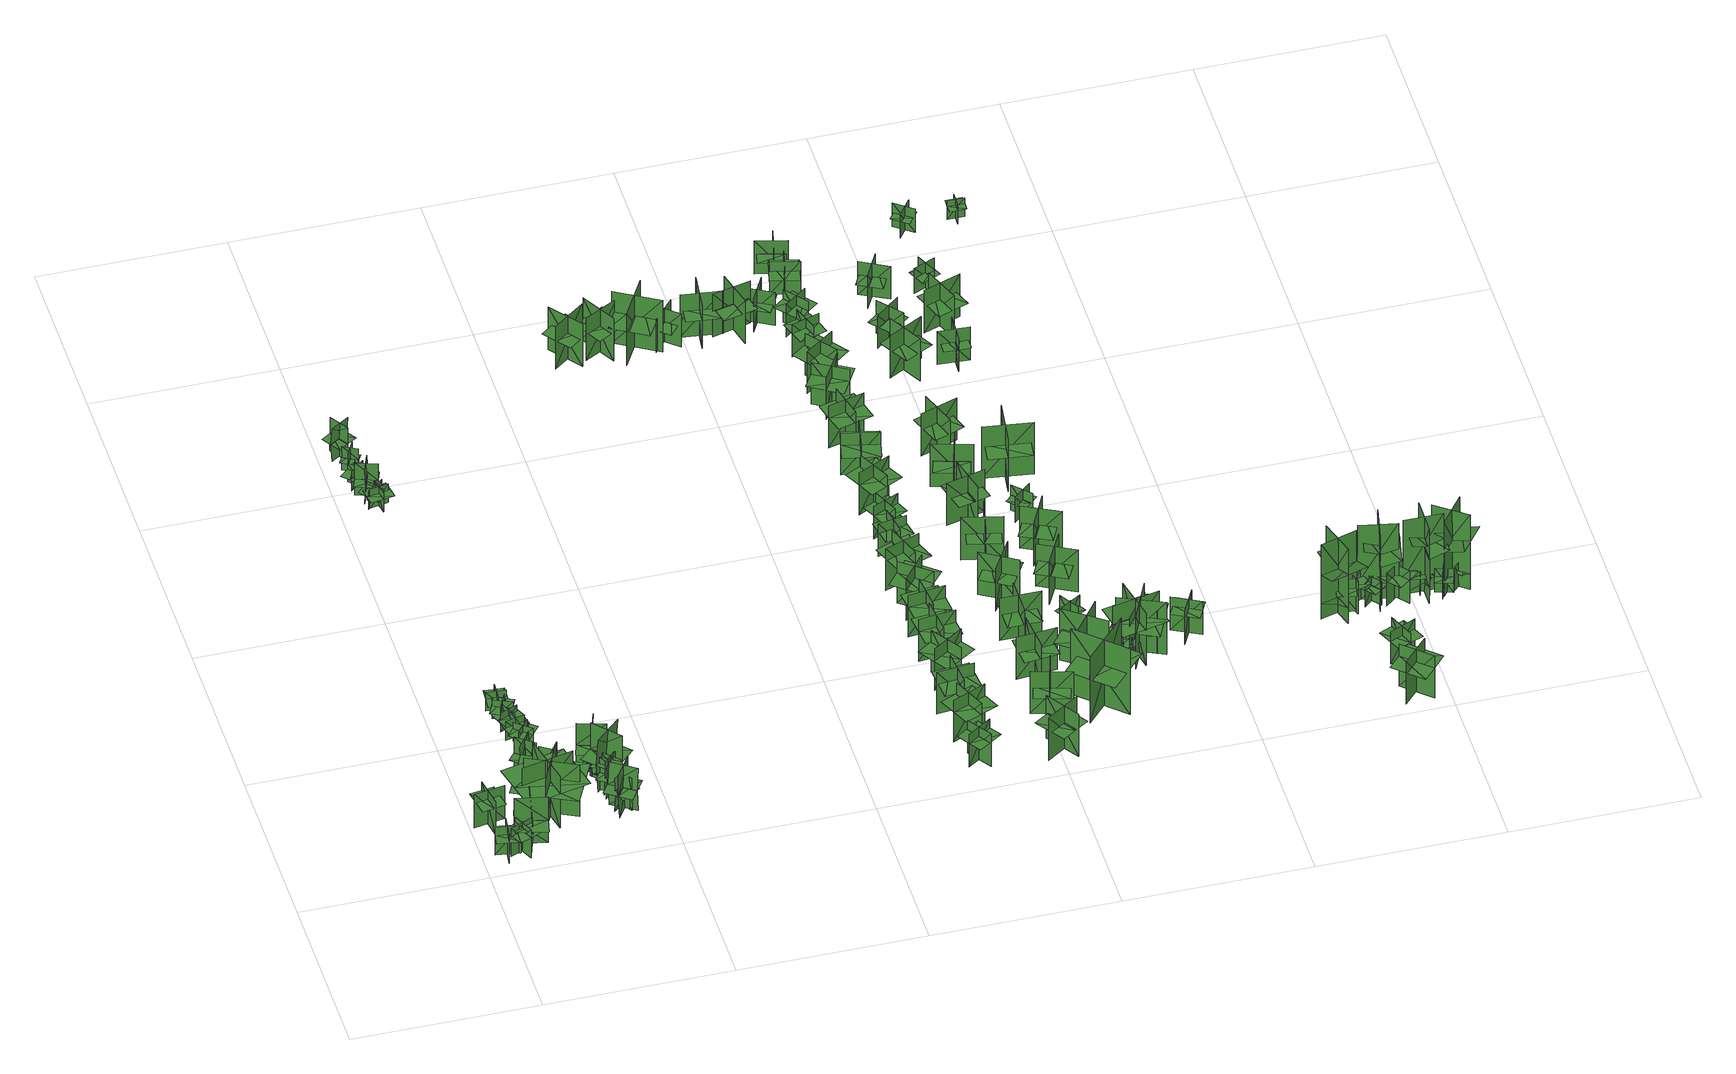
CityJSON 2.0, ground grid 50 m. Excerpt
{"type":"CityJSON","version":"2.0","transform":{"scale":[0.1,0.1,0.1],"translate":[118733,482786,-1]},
"CityObjects":{
"tree1":{"type":"SolitaryVegetationObject","geometry":[{"type":"MultiSurface","lod":"1","boundaries":[[[0,1,2]],[[0,2,3]],[[4,5,6]],[[4,6,7]],[[8,9,10]],[[8,10,11]],[[8,11,12]],[[8,12,13]]]}]},
"tree2":{"type":"SolitaryVegetationObject","geometry":[{"type":"MultiSurface","lod":"1","boundaries":[[[14,15,16]],[[14,16,17]],[[18,19,20]],[[18,20,21]],[[22,23,24]],[[22,24,25]],[[22,26,27]],[[22,27,23]]]}]},
"tree3":{"type":"SolitaryVegetationObject","geometry":[{"type":"MultiSurface","lod":"1","boundaries":[[[28,29,30]],[[28,30,31]],[[32,33,34]],[[32,34,35]],[[36,37,38]],[[36,38,39]],[[36,39,40]],[[36,40,41]]]}]},
"tree4":{"type":"SolitaryVegetationObject","geometry":[{"type":"MultiSurface","lod":"1","boundaries":[[[42,43,44]],[[42,44,45]],[[46,47,48]],[[46,48,49]],[[50,51,47]],[[50,47,46]],[[52,53,43]],[[52,43,42]],[[42,43,54]],[[42,54,55]],[[42,56,57]],[[42,57,43]]]}]},
"tree5":{"type":"SolitaryVegetationObject","geometry":[{"type":"MultiSurface","lod":"1","boundaries":[[[58,59,60]],[[58,60,61]],[[62,63,64]],[[62,64,65]],[[66,67,68]],[[66,68,69]],[[66,69,70]],[[66,70,71]]]}]},
"tree6":{"type":"SolitaryVegetationObject","geometry":[{"type":"MultiSurface","lod":"1","boundaries":[[[72,73,74]],[[72,74,75]],[[76,77,78]],[[76,78,79]],[[80,81,82]],[[80,82,83]],[[80,83,84]],[[80,84,85]]]}]},
"tree7":{"type":"SolitaryVegetationObject","geometry":[{"type":"MultiSurface","lod":"1","boundaries":[[[86,87,88]],[[86,88,89]],[[90,91,92]],[[90,92,93]],[[94,95,91]],[[94,91,90]],[[96,97,87]],[[96,87,86]],[[86,87,98]],[[86,98,99]],[[86,100,101]],[[86,101,87]]]}]},
"tree8":{"type":"SolitaryVegetationObject","geometry":[{"type":"MultiSurface","lod":"1","boundaries":[[[102,103,104]],[[102,104,105]],[[106,107,108]],[[106,108,109]],[[110,111,112]],[[110,112,113]],[[110,113,114]],[[110,114,115]]]}]},
"tree9":{"type":"SolitaryVegetationObject","geometry":[{"type":"MultiSurface","lod":"1","boundaries":[[[116,117,118]],[[116,118,119]],[[120,121,122]],[[120,122,123]],[[124,125,121]],[[124,121,120]],[[126,127,117]],[[126,117,116]],[[116,117,128]],[[116,128,129]],[[116,130,131]],[[116,131,117]]]}]},
"tree10":{"type":"SolitaryVegetationObject","geometry":[{"type":"MultiSurface","lod":"1","boundaries":[[[132,133,134]],[[132,134,135]],[[136,137,138]],[[136,138,139]],[[140,141,142]],[[140,142,143]],[[140,143,144]],[[140,144,145]]]}]},
"tree11":{"type":"SolitaryVegetationObject","geometry":[{"type":"MultiSurface","lod":"1","boundaries":[[[146,147,148]],[[146,148,149]],[[150,151,152]],[[150,152,153]],[[154,155,156]],[[154,156,157]],[[154,158,159]],[[154,159,155]]]}]},
"tree12":{"type":"SolitaryVegetationObject","geometry":[{"type":"MultiSurface","lod":"1","boundaries":[[[160,161,162]],[[160,162,163]],[[164,165,166]],[[164,166,167]],[[168,169,170]],[[168,170,171]],[[168,171,172]],[[168,172,173]]]}]},
"tree13":{"type":"SolitaryVegetationObject","geometry":[{"type":"MultiSurface","lod":"1","boundaries":[[[174,175,176]],[[174,176,177]],[[178,179,180]],[[178,180,181]],[[182,183,184]],[[182,184,185]],[[182,185,186]],[[182,186,187]]]}]},
"tree14":{"type":"SolitaryVegetationObject","geometry":[{"type":"MultiSurface","lod":"1","boundaries":[[[188,189,190]],[[188,190,191]],[[192,193,194]],[[192,194,195]],[[196,197,198]],[[196,198,199]],[[196,199,200]],[[196,200,201]]]}]},
"tree15":{"type":"SolitaryVegetationObject","geometry":[{"type":"MultiSurface","lod":"1","boundaries":[[[202,203,204]],[[202,204,205]],[[206,207,208]],[[206,208,209]],[[210,211,212]],[[210,212,213]],[[210,213,214]],[[210,214,215]]]}]},
"tree16":{"type":"SolitaryVegetationObject","geometry":[{"type":"MultiSurface","lod":"1","boundaries":[[[216,217,218]],[[216,218,219]],[[220,221,222]],[[220,222,223]],[[224,225,226]],[[224,226,227]],[[224,227,228]],[[224,228,229]]]}]},
"tree17":{"type":"SolitaryVegetationObject","geometry":[{"type":"MultiSurface","lod":"1","boundaries":[[[230,231,232]],[[230,232,233]],[[234,235,236]],[[234,236,237]],[[238,239,235]],[[238,235,234]],[[240,241,231]],[[240,231,230]],[[230,231,242]],[[230,242,243]],[[230,244,245]],[[230,245,231]]]}]},
"tree18":{"type":"SolitaryVegetationObject","geometry":[{"type":"MultiSurface","lod":"1","boundaries":[[[246,247,248]],[[246,248,249]],[[250,251,252]],[[250,252,253]],[[254,255,251]],[[254,251,250]],[[256,257,247]],[[256,247,246]],[[246,247,258]],[[246,258,259]],[[246,260,261]],[[246,261,247]]]}]},
"tree19":{"type":"SolitaryVegetationObject","geometry":[{"type":"MultiSurface","lod":"1","boundaries":[[[262,263,264]],[[262,264,265]],[[266,267,268]],[[266,268,269]],[[270,271,267]],[[270,267,266]],[[272,273,263]],[[272,263,262]],[[262,263,274]],[[262,274,275]],[[262,276,277]],[[262,277,263]]]}]},
"tree20":{"type":"SolitaryVegetationObject","geometry":[{"type":"MultiSurface","lod":"1","boundaries":[[[278,279,280]],[[278,280,281]],[[282,283,284]],[[282,284,285]],[[286,287,283]],[[286,283,282]],[[288,289,279]],[[288,279,278]],[[278,279,290]],[[278,290,291]],[[278,292,293]],[[278,293,279]]]}]},
"tree21":{"type":"SolitaryVegetationObject","geometry":[{"type":"MultiSurface","lod":"1","boundaries":[[[294,295,296]],[[294,296,297]],[[298,299,300]],[[298,300,301]],[[302,303,299]],[[302,299,298]],[[304,305,295]],[[304,295,294]],[[294,295,306]],[[294,306,307]],[[294,308,309]],[[294,309,295]]]}]},
"tree22":{"type":"SolitaryVegetationObject","geometry":[{"type":"MultiSurface","lod":"1","boundaries":[[[310,311,312]],[[310,312,313]],[[314,315,316]],[[314,316,317]],[[318,319,320]],[[318,320,321]],[[318,321,322]],[[318,322,323]]]}]},
"tree23":{"type":"SolitaryVegetationObject","geometry":[{"type":"MultiSurface","lod":"1","boundaries":[[[324,325,326]],[[324,326,327]],[[328,329,330]],[[328,330,331]],[[332,333,329]],[[332,329,328]],[[334,335,325]],[[334,325,324]],[[324,325,336]],[[324,336,337]],[[324,338,339]],[[324,339,325]]]}]},
"tree24":{"type":"SolitaryVegetationObject","geometry":[{"type":"MultiSurface","lod":"1","boundaries":[[[340,341,342]],[[340,342,343]],[[344,345,346]],[[344,346,347]],[[348,349,350]],[[348,350,351]],[[348,351,352]],[[348,352,353]]]}]},
"tree25":{"type":"SolitaryVegetationObject","geometry":[{"type":"MultiSurface","lod":"1","boundaries":[[[354,355,356]],[[354,356,357]],[[358,359,360]],[[358,360,361]],[[362,363,359]],[[362,359,358]],[[364,365,355]],[[364,355,354]],[[354,355,366]],[[354,366,367]],[[354,368,369]],[[354,369,355]]]}]},
"tree26":{"type":"SolitaryVegetationObject","geometry":[{"type":"MultiSurface","lod":"1","boundaries":[[[370,371,372]],[[370,372,373]],[[374,375,376]],[[374,376,377]],[[378,379,380]],[[378,380,381]],[[378,381,382]],[[378,382,383]]]}]},
"tree27":{"type":"SolitaryVegetationObject","geometry":[{"type":"MultiSurface","lod":"1","boundaries":[[[384,385,386]],[[384,386,387]],[[388,389,390]],[[388,390,391]],[[392,393,394]],[[392,394,395]],[[392,395,396]],[[392,396,397]]]}]},
"tree28":{"type":"SolitaryVegetationObject","geometry":[{"type":"MultiSurface","lod":"1","boundaries":[[[398,399,400]],[[398,400,401]],[[402,403,404]],[[402,404,405]],[[406,407,403]],[[406,403,402]],[[408,409,399]],[[408,399,398]],[[398,399,410]],[[398,410,411]],[[398,412,413]],[[398,413,399]]]}]},
"tree29":{"type":"SolitaryVegetationObject","geometry":[{"type":"MultiSurface","lod":"1","boundaries":[[[414,415,416]],[[414,416,417]],[[418,419,420]],[[418,420,421]],[[422,423,419]],[[422,419,418]],[[424,425,415]],[[424,415,414]],[[414,415,426]],[[414,426,427]],[[414,428,429]],[[414,429,415]]]}]},
"tree30":{"type":"SolitaryVegetationObject","geometry":[{"type":"MultiSurface","lod":"1","boundaries":[[[430,431,432]],[[430,432,433]],[[434,435,436]],[[434,436,437]],[[438,439,440]],[[438,440,441]],[[438,442,443]],[[438,443,439]]]}]},
"tree31":{"type":"SolitaryVegetationObject","geometry":[{"type":"MultiSurface","lod":"1","boundaries":[[[444,445,446]],[[444,446,447]],[[448,449,450]],[[448,450,451]],[[452,453,454]],[[452,454,455]],[[452,455,456]],[[452,456,457]]]}]},
"tree32":{"type":"SolitaryVegetationObject","geometry":[{"type":"MultiSurface","lod":"1","boundaries":[[[458,459,460]],[[458,460,461]],[[462,463,464]],[[462,464,465]],[[466,467,468]],[[466,468,469]],[[466,470,471]],[[466,471,467]]]}]},
"tree33":{"type":"SolitaryVegetationObject","geometry":[{"type":"MultiSurface","lod":"1","boundaries":[[[472,473,474]],[[472,474,475]],[[476,477,478]],[[476,478,479]],[[480,481,482]],[[480,482,483]],[[480,483,484]],[[480,484,485]]]}]},
"tree34":{"type":"SolitaryVegetationObject","geometry":[{"type":"MultiSurface","lod":"1","boundaries":[[[486,487,488]],[[486,488,489]],[[490,491,492]],[[490,492,493]],[[494,495,496]],[[494,496,497]],[[494,497,498]],[[494,498,499]]]}]},
"tree35":{"type":"SolitaryVegetationObject","geometry":[{"type":"MultiSurface","lod":"1","boundaries":[[[500,501,502]],[[500,502,503]],[[504,505,506]],[[504,506,507]],[[508,509,510]],[[508,510,511]],[[508,511,512]],[[508,512,513]]]}]},
"tree36":{"type":"SolitaryVegetationObject","geometry":[{"type":"MultiSurface","lod":"1","boundaries":[[[514,515,516]],[[514,516,517]],[[518,519,520]],[[518,520,521]],[[522,523,524]],[[522,524,525]],[[522,526,527]],[[522,527,523]]]}]},
"tree37":{"type":"SolitaryVegetationObject","geometry":[{"type":"MultiSurface","lod":"1","boundaries":[[[528,529,530]],[[528,530,531]],[[532,533,534]],[[532,534,535]],[[536,537,538]],[[536,538,539]],[[536,539,540]],[[536,540,541]]]}]},
"tree38":{"type":"SolitaryVegetationObject","geometry":[{"type":"MultiSurface","lod":"1","boundaries":[[[542,543,544]],[[542,544,545]],[[546,547,548]],[[546,548,549]],[[550,551,552]],[[550,552,553]],[[550,553,554]],[[550,554,555]]]}]},
"tree39":{"type":"SolitaryVegetationObject","geometry":[{"type":"MultiSurface","lod":"1","boundaries":[[[556,557,558]],[[556,558,559]],[[560,561,562]],[[560,562,563]],[[564,565,566]],[[564,566,567]],[[564,568,569]],[[564,569,565]]]}]},
"tree40":{"type":"SolitaryVegetationObject","geometry":[{"type":"MultiSurface","lod":"1","boundaries":[[[570,571,572]],[[570,572,573]],[[574,575,576]],[[574,576,577]],[[578,579,580]],[[578,580,581]],[[578,581,582]],[[578,582,583]]]}]},
"tree41":{"type":"SolitaryVegetationObject","geometry":[{"type":"MultiSurface","lod":"1","boundaries":[[[584,585,586]],[[584,586,587]],[[588,589,590]],[[588,590,591]],[[592,593,594]],[[592,594,595]],[[592,595,596]],[[592,596,597]]]}]},
"tree42":{"type":"SolitaryVegetationObject","geometry":[{"type":"MultiSurface","lod":"1","boundaries":[[[598,599,600]],[[598,600,601]],[[602,603,604]],[[602,604,605]],[[606,607,608]],[[606,608,609]],[[606,610,611]],[[606,611,607]]]}]},
"tree43":{"type":"SolitaryVegetationObject","geometry":[{"type":"MultiSurface","lod":"1","boundaries":[[[612,613,614]],[[612,614,615]],[[616,617,618]],[[616,618,619]],[[620,621,622]],[[620,622,623]],[[620,623,624]],[[620,624,625]]]}]},
"tree44":{"type":"SolitaryVegetationObject","geometry":[{"type":"MultiSurface","lod":"1","boundaries":[[[626,627,628]],[[626,628,629]],[[630,631,632]],[[630,632,633]],[[634,635,636]],[[634,636,637]],[[634,638,639]],[[634,639,635]]]}]},
"tree45":{"type":"SolitaryVegetationObject","geometry":[{"type":"MultiSurface","lod":"1","boundaries":[[[640,641,642]],[[640,642,643]],[[644,645,646]],[[644,646,647]],[[648,649,650]],[[648,650,651]],[[648,651,652]],[[648,652,653]]]}]},
"tree46":{"type":"SolitaryVegetationObject","geometry":[{"type":"MultiSurface","lod":"1","boundaries":[[[654,655,656]],[[654,656,657]],[[658,659,660]],[[658,660,661]],[[662,663,664]],[[662,664,665]],[[662,666,667]],[[662,667,663]]]}]},
"tree47":{"type":"SolitaryVegetationObject","geometry":[{"type":"MultiSurface","lod":"1","boundaries":[[[668,669,670]],[[668,670,671]],[[672,673,674]],[[672,674,675]],[[676,677,678]],[[676,678,679]],[[676,679,680]],[[676,680,681]]]}]},
"tree48":{"type":"SolitaryVegetationObject","geometry":[{"type":"MultiSurface","lod":"1","boundaries":[[[682,683,684]],[[682,684,685]],[[686,687,688]],[[686,688,689]],[[690,691,692]],[[690,692,693]],[[690,694,695]],[[690,695,691]]]}]},
"tree49":{"type":"SolitaryVegetationObject","geometry":[{"type":"MultiSurface","lod":"1","boundaries":[[[696,697,698]],[[696,698,699]],[[700,701,702]],[[700,702,703]],[[704,705,706]],[[704,706,707]],[[704,707,708]],[[704,708,709]]]}]},
"tree50":{"type":"SolitaryVegetationObject","geometry":[{"type":"MultiSurface","lod":"1","boundaries":[[[710,711,712]],[[710,712,713]],[[714,715,716]],[[714,716,717]],[[718,719,720]],[[718,720,721]],[[718,722,723]],[[718,723,719]]]}]},
"tree51":{"type":"SolitaryVegetationObject","geometry":[{"type":"MultiSurface","lod":"1","boundaries":[[[724,725,726]],[[724,726,727]],[[728,729,730]],[[728,730,731]],[[732,733,734]],[[732,734,735]],[[732,736,737]],[[732,737,733]]]}]},
"tree52":{"type":"SolitaryVegetationObject","geometry":[{"type":"MultiSurface","lod":"1","boundaries":[[[738,739,740]],[[738,740,741]],[[742,743,744]],[[742,744,745]],[[746,747,748]],[[746,748,749]],[[746,749,750]],[[746,750,751]]]}]},
"tree53":{"type":"SolitaryVegetationObject","geometry":[{"type":"MultiSurface","lod":"1","boundaries":[[[752,753,754]],[[752,754,755]],[[756,757,758]],[[756,758,759]],[[760,761,762]],[[760,762,763]],[[760,764,765]],[[760,765,761]]]}]},
"tree54":{"type":"SolitaryVegetationObject","geometry":[{"type":"MultiSurface","lod":"1","boundaries":[[[766,767,768]],[[766,768,769]],[[770,771,772]],[[770,772,773]],[[774,775,776]],[[774,776,777]],[[774,778,779]],[[774,779,775]]]}]},
"tree55":{"type":"SolitaryVegetationObject","geometry":[{"type":"MultiSurface","lod":"1","boundaries":[[[780,781,782]],[[780,782,783]],[[784,785,786]],[[784,786,787]],[[788,789,790]],[[788,790,791]],[[788,791,792]],[[788,792,793]]]}]},
"tree56":{"type":"SolitaryVegetationObject","geometry":[{"type":"MultiSurface","lod":"1","boundaries":[[[794,795,796]],[[794,796,797]],[[798,799,800]],[[798,800,801]],[[802,803,804]],[[802,804,805]],[[802,806,807]],[[802,807,803]]]}]},
"tree57":{"type":"SolitaryVegetationObject","geometry":[{"type":"MultiSurface","lod":"1","boundaries":[[[808,809,810]],[[808,810,811]],[[812,813,814]],[[812,814,815]],[[816,817,818]],[[816,818,819]],[[816,820,821]],[[816,821,817]]]}]},
"tree58":{"type":"SolitaryVegetationObject","geometry":[{"type":"MultiSurface","lod":"1","boundaries":[[[822,823,824]],[[822,824,825]],[[826,827,828]],[[826,828,829]],[[830,831,832]],[[830,832,833]],[[830,834,835]],[[830,835,831]]]}]},
"tree59":{"type":"SolitaryVegetationObject","geometry":[{"type":"MultiSurface","lod":"1","boundaries":[[[836,837,838]],[[836,838,839]],[[840,841,842]],[[840,842,843]],[[844,845,846]],[[844,846,847]],[[844,847,848]],[[844,848,849]]]}]},
"tree60":{"type":"SolitaryVegetationObject","geometry":[{"type":"MultiSurface","lod":"1","boundaries":[[[850,851,852]],[[850,852,853]],[[854,855,856]],[[854,856,857]],[[858,859,860]],[[858,860,861]],[[858,861,862]],[[858,862,863]]]}]},
"tree61":{"type":"SolitaryVegetationObject","geometry":[{"type":"MultiSurface","lod":"1","boundaries":[[[864,865,866]],[[864,866,867]],[[868,869,870]],[[868,870,871]],[[872,873,874]],[[872,874,875]],[[872,876,877]],[[872,877,873]]]}]},
"tree62":{"type":"SolitaryVegetationObject","geometry":[{"type":"MultiSurface","lod":"1","boundaries":[[[878,879,880]],[[878,880,881]],[[882,883,884]],[[882,884,885]],[[886,887,888]],[[886,888,889]],[[886,890,891]],[[886,891,887]]]}]},
"tree63":{"type":"SolitaryVegetationObject","geometry":[{"type":"MultiSurface","lod":"1","boundaries":[[[892,893,894]],[[892,894,895]],[[896,897,898]],[[896,898,899]],[[900,901,902]],[[900,902,903]],[[900,903,904]],[[900,904,905]]]}]},
"tree64":{"type":"SolitaryVegetationObject","geometry":[{"type":"MultiSurface","lod":"1","boundaries":[[[906,907,908]],[[906,908,909]],[[910,911,912]],[[910,912,913]],[[914,915,916]],[[914,916,917]],[[914,918,919]],[[914,919,915]]]}]},
"tree65":{"type":"SolitaryVegetationObject","geometry":[{"type":"MultiSurface","lod":"1","boundaries":[[[920,921,922]],[[920,922,923]],[[924,925,926]],[[924,926,927]],[[928,929,930]],[[928,930,931]],[[928,932,933]],[[928,933,929]]]}]},
"tree66":{"type":"SolitaryVegetationObject","geometry":[{"type":"MultiSurface","lod":"1","boundaries":[[[934,935,936]],[[934,936,937]],[[938,939,940]],[[938,940,941]],[[942,943,944]],[[942,944,945]],[[942,945,946]],[[942,946,947]]]}]},
"tree67":{"type":"SolitaryVegetationObject","geometry":[{"type":"MultiSurface","lod":"1","boundaries":[[[948,949,950]],[[948,950,951]],[[952,953,954]],[[952,954,955]],[[956,957,958]],[[956,958,959]],[[956,959,960]],[[956,960,961]]]}]},
"tree68":{"type":"SolitaryVegetationObject","geometry":[{"type":"MultiSurface","lod":"1","boundaries":[[[962,963,964]],[[962,964,965]],[[966,967,968]],[[966,968,969]],[[970,971,972]],[[970,972,973]],[[970,974,975]],[[970,975,971]]]}]},
"tree69":{"type":"SolitaryVegetationObject","geometry":[{"type":"MultiSurface","lod":"1","boundaries":[[[976,977,978]],[[976,978,979]],[[980,981,982]],[[980,982,983]],[[984,985,986]],[[984,986,987]],[[984,987,988]],[[984,988,989]]]}]},
"tree70":{"type":"SolitaryVegetationObject","geometry":[{"type":"MultiSurface","lod":"1","boundaries":[[[990,991,992]],[[990,992,993]],[[994,995,996]],[[994,996,997]],[[998,999,1000]],[[998,1000,1001]],[[998,1002,1003]],[[998,1003,999]]]}]},
"tree71":{"type":"SolitaryVegetationObject","geometry":[{"type":"MultiSurface","lod":"1","boundaries":[[[1004,1005,1006]],[[1004,1006,1007]],[[1008,1009,1010]],[[1008,1010,1011]],[[1012,1013,1014]],[[1012,1014,1015]],[[1012,1016,1017]],[[1012,1017,1013]]]}]},
"tree72":{"type":"SolitaryVegetationObject","geometry":[{"type":"MultiSurface","lod":"1","boundaries":[[[1018,1019,1020]],[[1018,1020,1021]],[[1022,1023,1024]],[[1022,1024,1025]],[[1026,1027,1028]],[[1026,1028,1029]],[[1026,1027,1030]],[[1026,1030,1031]]]}]},
"tree73":{"type":"SolitaryVegetationObject","geometry":[{"type":"MultiSurface","lod":"1","boundaries":[[[1032,1033,1034]],[[1032,1034,1035]],[[1036,1037,1038]],[[1036,1038,1039]],[[1040,1041,1042]],[[1040,1042,1043]],[[1040,1041,1044]],[[1040,1044,1045]]]}]},
"tree74":{"type":"SolitaryVegetationObject","geometry":[{"type":"MultiSurface","lod":"1","boundaries":[[[1046,1047,1048]],[[1046,1048,1049]],[[1050,1051,1052]],[[1050,1052,1053]],[[1054,1055,1056]],[[1054,1056,1057]],[[1054,1055,1058]],[[1054,1058,1059]]]}]},
"tree75":{"type":"SolitaryVegetationObject","geometry":[{"type":"MultiSurface","lod":"1","boundaries":[[[1060,1061,1062]],[[1060,1062,1063]],[[1064,1065,1066]],[[1064,1066,1067]],[[1068,1069,1070]],[[1068,1070,1071]],[[1068,1072,1073]],[[1068,1073,1069]]]}]},
"tree76":{"type":"SolitaryVegetationObject","geometry":[{"type":"MultiSurface","lod":"1","boundaries":[[[1074,1075,1076]],[[1074,1076,1077]],[[1078,1079,1080]],[[1078,1080,1081]],[[1082,1083,1084]],[[1082,1084,1085]],[[1082,1086,1087]],[[1082,1087,1083]]]}]},
"tree77":{"type":"SolitaryVegetationObject","geometry":[{"type":"MultiSurface","lod":"1","boundaries":[[[1088,1089,1090]],[[1088,1090,1091]],[[1092,1093,1094]],[[1092,1094,1095]],[[1096,1097,1098]],[[1096,1098,1099]],[[1096,1100,1101]],[[1096,1101,1097]]]}]},
"tree78":{"type":"SolitaryVegetationObject","geometry":[{"type":"MultiSurface","lod":"1","boundaries":[[[1102,1103,1104]],[[1102,1104,1105]],[[1106,1107,1108]],[[1106,1108,1109]],[[1110,1111,1112]],[[1110,1112,1113]],[[1110,1114,1115]],[[1110,1115,1111]]]}]},
"tree79":{"type":"SolitaryVegetationObject","geometry":[{"type":"MultiSurface","lod":"1","boundaries":[[[1116,1117,1118]],[[1116,1118,1119]],[[1120,1121,1122]],[[1120,1122,1123]],[[1124,1125,1126]],[[1124,1126,1127]],[[1124,1128,1129]],[[1124,1129,1125]]]}]},
"tree80":{"type":"SolitaryVegetationObject","geometry":[{"type":"MultiSurface","lod":"1","boundaries":[[[1130,1131,1132]],[[1130,1132,1133]],[[1134,1135,1136]],[[1134,1136,1137]],[[1138,1139,1140]],[[1138,1140,1141]],[[1138,1142,1143]],[[1138,1143,1139]]]}]},
"tree81":{"type":"SolitaryVegetationObject","geometry":[{"type":"MultiSurface","lod":"1","boundaries":[[[1144,1145,1146]],[[1144,1146,1147]],[[1148,1149,1150]],[[1148,1150,1151]],[[1152,1153,1154]],[[1152,1154,1155]],[[1152,1156,1157]],[[1152,1157,1153]]]}]},
"tree82":{"type":"SolitaryVegetationObject","geometry":[{"type":"MultiSurface","lod":"1","boundaries":[[[1158,1159,1160]],[[1158,1160,1161]],[[1162,1163,1164]],[[1162,1164,1165]],[[1166,1167,1168]],[[1166,1168,1169]],[[1166,1170,1171]],[[1166,1171,1167]]]}]},
"tree83":{"type":"SolitaryVegetationObject","geometry":[{"type":"MultiSurface","lod":"1","boundaries":[[[1172,1173,1174]],[[1172,1174,1175]],[[1176,1177,1178]],[[1176,1178,1179]],[[1180,1181,1182]],[[1180,1182,1183]],[[1180,1184,1185]],[[1180,1185,1181]]]}]},
"tree84":{"type":"SolitaryVegetationObject","geometry":[{"type":"MultiSurface","lod":"1","boundaries":[[[1186,1187,1188]],[[1186,1188,1189]],[[1190,1191,1192]],[[1190,1192,1193]],[[1194,1195,1196]],[[1194,1196,1197]],[[1194,1198,1199]],[[1194,1199,1195]]]}]},
"tree85":{"type":"SolitaryVegetationObject","geometry":[{"type":"MultiSurface","lod":"1","boundaries":[[[1200,1201,1202]],[[1200,1202,1203]],[[1204,1205,1206]],[[1204,1206,1207]],[[1208,1209,1210]],[[1208,1210,1211]],[[1208,1211,1212]],[[1208,1212,1213]]]}]},
"tree86":{"type":"SolitaryVegetationObject","geometry":[{"type":"MultiSurface","lod":"1","boundaries":[[[1214,1215,1216]],[[1214,1216,1217]],[[1218,1219,1220]],[[1218,1220,1221]],[[1222,1223,1219]],[[1222,1219,1218]],[[1224,1225,1215]],[[1224,1215,1214]],[[1226,1227,1228]],[[1226,1228,1229]],[[1230,1231,1232]],[[1230,1232,1233]]]}]},
"tree87":{"type":"SolitaryVegetationObject","geometry":[{"type":"MultiSurface","lod":"1","boundaries":[[[1234,1235,1236]],[[1234,1236,1237]],[[1238,1239,1240]],[[1238,1240,1241]],[[1242,1243,1244]],[[1242,1244,1245]],[[1242,1245,1246]],[[1242,1246,1247]]]}]},
"tree88":{"type":"SolitaryVegetationObject","geometry":[{"type":"MultiSurface","lod":"1","boundaries":[[[1248,1249,1250]],[[1248,1250,1251]],[[1252,1253,1254]],[[1252,1254,1255]],[[1256,1257,1258]],[[1256,1258,1259]],[[1256,1259,1260]],[[1256,1260,1261]]]}]},
"tree89":{"type":"SolitaryVegetationObject","geometry":[{"type":"MultiSurface","lod":"1","boundaries":[[[1262,1263,1264]],[[1262,1264,1265]],[[1266,1267,1268]],[[1266,1268,1269]],[[1270,1271,1272]],[[1270,1272,1273]],[[1270,1273,1274]],[[1270,1274,1275]]]}]},
"tree90":{"type":"SolitaryVegetationObject","geometry":[{"type":"MultiSurface","lod":"1","boundaries":[[[1276,1277,1278]],[[1276,1278,1279]],[[1280,1281,1282]],[[1280,1282,1283]],[[1284,1285,1286]],[[1284,1286,1287]],[[1284,1287,1288]],[[1284,1288,1289]]]}]},
"tree91":{"type":"SolitaryVegetationObject","geometry":[{"type":"MultiSurface","lod":"1","boundaries":[[[1290,1291,1292]],[[1290,1292,1293]],[[1294,1295,1296]],[[1294,1296,1297]],[[1298,1299,1300]],[[1298,1300,1301]],[[1298,1299,1302]],[[1298,1302,1303]]]}]},
"tree92":{"type":"SolitaryVegetationObject","geometry":[{"type":"MultiSurface","lod":"1","boundaries":[[[1304,1305,1306]],[[1304,1306,1307]],[[1308,1309,1310]],[[1308,1310,1311]],[[1312,1313,1309]],[[1312,1309,1308]],[[1314,1315,1305]],[[1314,1305,1304]],[[1316,1317,1318]],[[1316,1318,1319]],[[1320,1321,1322]],[[1320,1322,1323]]]}]},
"tree93":{"type":"SolitaryVegetationObject","geometry":[{"type":"MultiSurface","lod":"1","boundaries":[[[1324,1325,1326]],[[1324,1326,1327]],[[1328,1329,1330]],[[1328,1330,1331]],[[1332,1333,1334]],[[1332,1334,1335]],[[1332,1335,1336]],[[1332,1336,1337]]]}]},
"tree94":{"type":"SolitaryVegetationObject","geometry":[{"type":"MultiSurface","lod":"1","boundaries":[[[1338,1339,1340]],[[1338,1340,1341]],[[1342,1343,1344]],[[1342,1344,1345]],[[1346,1347,1348]],[[1346,1348,1349]],[[1346,1349,1350]],[[1346,1350,1351]]]}]},
"tree95":{"type":"SolitaryVegetationObject","geometry":[{"type":"MultiSurface","lod":"1","boundaries":[[[1352,1353,1354]],[[1352,1354,1355]],[[1356,1357,1358]],[[1356,1358,1359]],[[1360,1361,1357]],[[1360,1357,1356]],[[1362,1363,1353]],[[1362,1353,1352]],[[1364,1365,1366]],[[1364,1366,1367]],[[1368,1369,1370]],[[1368,1370,1371]]]}]},
"tree96":{"type":"SolitaryVegetationObject","geometry":[{"type":"MultiSurface","lod":"1","boundaries":[[[1372,1373,1374]],[[1372,1374,1375]],[[1376,1377,1378]],[[1376,1378,1379]],[[1380,1381,1382]],[[1380,1382,1383]],[[1380,1383,1384]],[[1380,1384,1385]]]}]},
"tree97":{"type":"SolitaryVegetationObject","geometry":[{"type":"MultiSurface","lod":"1","boundaries":[[[1386,1387,1388]],[[1386,1388,1389]],[[1390,1391,1392]],[[1390,1392,1393]],[[1394,1395,1396]],[[1394,1396,1397]],[[1394,1398,1399]],[[1394,1399,1395]]]}]},
"tree98":{"type":"SolitaryVegetationObject","geometry":[{"type":"MultiSurface","lod":"1","boundaries":[[[1400,1401,1402]],[[1400,1402,1403]],[[1404,1405,1406]],[[1404,1406,1407]],[[1408,1409,1405]],[[1408,1405,1404]],[[1410,1411,1401]],[[1410,1401,1400]],[[1412,1413,1414]],[[1412,1414,1415]],[[1416,1417,1418]],[[1416,1418,1419]]]}]},
"tree99":{"type":"SolitaryVegetationObject","geometry":[{"type":"MultiSurface","lod":"1","boundaries":[[[1420,1421,1422]],[[1420,1422,1423]],[[1424,1425,1426]],[[1424,1426,1427]],[[1428,1429,1430]],[[1428,1430,1431]],[[1428,1431,1432]],[[1428,1432,1433]]]}]}
},
"vertices":[
[68,102,7],[59,37,7],[59,37,99],[68,102,99],[33,76,7],[98,67,7],[98,67,99],[33,76,99],[33,76,73],[28,43,73],[94,34,73],[98,67,73],[103,100,73],[37,109,73],
[54,149,8],[40,231,8],[40,231,118],[54,149,118],[92,203,8],[10,189,8],[10,189,118],[92,203,118],[53,156,90],[40,231,90],[8,225,90],[21,151,90],[85,162,90],[73,236,90],
[131,85,9],[70,58,9],[70,58,102],[131,85,102],[89,101,9],[117,40,9],[117,40,102],[89,101,102],[89,101,76],[59,87,76],[86,27,76],[117,40,76],[147,54,76],[120,115,76],
[172,81,87],[89,98,87],[80,55,87],[163,38,87],[124,48,87],[141,131,87],[136,132,164],[119,49,164],[119,49,9],[136,132,9],[173,85,9],[90,102,9],[89,98,164],[172,81,164],[181,123,87],[98,140,87],
[215,127,12],[215,127,183],[183,270,183],[183,270,12],[132,182,12],[132,182,183],[271,212,183],[271,212,12],[111,177,127],[127,106,127],[299,143,127],[283,215,127],[267,287,127],[95,249,127],
[177,124,12],[177,124,183],[241,256,183],[241,256,12],[146,219,12],[146,219,183],[274,156,183],[274,156,12],[127,228,127],[94,162,127],[253,85,127],[285,151,127],[317,217,127],[159,294,127],
[163,285,64],[223,287,64],[221,318,64],[162,315,64],[191,315,64],[193,256,64],[196,256,118],[194,315,118],[194,315,9],[196,256,9],[163,282,9],[223,284,9],[223,287,118],[163,285,118],[164,254,64],[224,257,64],
[228,215,13],[197,254,13],[197,254,79],[228,215,79],[232,250,13],[193,219,13],[193,219,79],[232,250,79],[227,246,54],[215,262,54],[188,241,54],[200,225,54],[213,209,54],[240,230,54],
[210,337,65],[163,373,65],[144,349,65],[191,313,65],[169,331,65],[205,378,65],[202,380,119],[166,333,119],[166,333,10],[202,380,10],[211,339,10],[164,375,10],[163,373,119],[210,337,119],[228,361,65],[181,397,65],
[221,360,13],[221,360,75],[231,308,75],[231,308,13],[250,339,13],[250,339,75],[200,330,75],[200,330,13],[258,341,55],[253,367,55],[190,355,55],[195,329,55],[200,303,55],[263,314,55],
[212,317,13],[267,279,13],[267,279,124],[212,317,124],[221,267,13],[259,321,13],[259,321,124],[221,267,124],[221,267,88],[259,321,88],[230,342,88],[191,288,88],[251,246,88],[289,301,88],
[192,516,12],[192,516,74],[204,464,74],[204,464,12],[222,496,12],[222,496,74],[172,484,74],[172,484,12],[230,498,54],[224,524,54],[161,509,54],[167,483,54],[173,457,54],[236,472,54],
[200,503,13],[200,503,75],[178,551,75],[178,551,13],[167,516,13],[167,516,75],[214,537,75],[214,537,13],[160,513,55],[171,488,55],[229,515,55],[218,539,55],[207,563,55],[149,537,55],
[189,475,13],[189,475,75],[230,440,75],[230,440,13],[225,477,13],[225,477,75],[192,438,75],[192,438,13],[230,483,55],[210,500,55],[169,451,55],[189,434,55],[210,417,55],[251,466,55],
[160,571,14],[160,571,76],[208,549,76],[208,549,14],[194,583,14],[194,583,76],[172,536,76],[172,536,14],[197,590,56],[173,602,56],[146,543,56],[170,532,56],[194,521,56],[221,579,56],
[204,597,15],[204,597,77],[151,601,77],[151,601,15],[177,574,15],[177,574,77],[180,625,77],[180,625,15],[176,566,56],[203,564,56],[207,628,56],[180,630,56],[154,632,56],[149,568,56],
[365,124,85],[407,187,85],[374,209,85],[332,146,85],[353,175,85],[417,133,85],[420,137,155],[356,179,155],[356,179,15],[420,137,15],[368,122,15],[410,186,15],[407,187,155],[365,124,155],[397,102,85],[439,166,85],
[404,139,70],[371,189,70],[345,171,70],[379,122,70],[364,146,70],[413,180,70],[411,183,124],[362,149,124],[362,149,15],[411,183,15],[406,141,15],[373,190,15],[371,189,124],[404,139,124],[429,156,70],[396,206,70],
[390,244,73],[356,196,73],[381,178,73],[415,227,73],[398,204,73],[349,238,73],[347,235,127],[396,201,127],[396,201,18],[347,235,18],[388,246,18],[354,197,18],[356,196,127],[390,244,127],[365,262,73],[331,213,73],
[396,254,72],[355,212,72],[377,190,73],[418,233,73],[398,213,72],[355,255,72],[353,252,127],[395,211,127],[395,211,18],[353,252,18],[395,256,18],[353,213,18],[355,212,127],[396,254,127],[375,275,73],[333,233,73],
[314,338,87],[387,317,87],[399,355,88],[325,376,88],[360,364,87],[338,291,87],[343,290,158],[365,363,158],[365,363,17],[343,290,17],[313,335,17],[387,314,17],[387,317,158],[314,338,158],[303,301,88],[376,279,88],
[338,307,20],[338,307,82],[386,285,82],[386,285,20],[372,319,20],[372,319,82],[351,272,82],[351,272,20],[375,327,62],[350,338,62],[324,279,62],[349,268,62],[373,257,62],[399,316,62],
[340,296,103],[404,228,103],[440,262,104],[376,330,104],[405,296,103],[337,232,103],[341,228,189],[409,292,189],[409,292,17],[341,228,17],[338,294,17],[402,226,17],[404,228,189],[340,296,189],[306,264,104],[370,196,104],
[80,1480,27],[80,1480,89],[44,1519,89],[44,1519,27],[44,1482,27],[44,1482,89],[82,1517,89],[82,1517,27],[38,1476,69],[56,1457,69],[104,1500,69],[85,1520,69],[67,1539,69],[20,1496,69],
[103,1445,80],[47,1465,80],[37,1436,80],[93,1416,80],[66,1427,80],[86,1483,80],[83,1484,134],[63,1428,134],[63,1428,25],[83,1484,25],[104,1448,25],[48,1467,25],[47,1465,134],[103,1445,134],[113,1474,80],[57,1493,80],
[67,1403,26],[67,1403,88],[109,1436,88],[109,1436,26],[72,1439,26],[72,1439,88],[104,1398,88],[104,1398,26],[67,1445,67],[46,1428,67],[86,1378,67],[107,1395,67],[128,1412,67],[88,1461,67],
[99,1381,30],[99,1381,92],[89,1434,92],[89,1434,30],[69,1403,30],[69,1403,92],[120,1412,92],[120,1412,30],[61,1401,72],[66,1375,72],[129,1386,72],[125,1413,72],[120,1439,72],[57,1427,72],
[71,1576,65],[50,1539,65],[69,1529,65],[90,1566,65],[80,1548,65],[43,1569,65],[41,1567,104],[78,1546,104],[78,1546,26],[41,1567,26],[69,1577,26],[49,1540,26],[50,1539,104],[71,1576,104],[52,1587,65],[31,1550,65],
[33,1646,81],[65,1596,81],[91,1613,81],[59,1663,81],[73,1638,81],[24,1606,81],[26,1603,135],[75,1635,135],[75,1635,26],[26,1603,26],[31,1645,26],[63,1595,26],[65,1596,135],[33,1646,135],[8,1630,81],[40,1580,81],
[662,1811,12],[748,1877,12],[748,1877,153],[662,1811,153],[729,1802,12],[729,1802,153],[664,1888,153],[664,1888,12],[665,1818,99],[740,1876,99],[714,1911,99],[638,1853,99],[693,1782,99],[768,1840,99],
[1273,133,13],[1315,68,13],[1315,68,121],[1273,133,121],[1262,82,13],[1327,125,13],[1327,125,121],[1262,82,121],[1262,82,91],[1284,50,91],[1348,93,91],[1327,125,91],[1305,158,91],[1241,115,91],
[744,1823,11],[839,1875,11],[839,1875,151],[744,1823,151],[810,1804,11],[810,1804,151],[757,1899,151],[757,1899,11],[748,1830,97],[831,1876,97],[810,1914,97],[727,1868,97],[770,1790,97],[853,1836,97],
[1274,243,15],[1314,152,15],[1314,152,153],[1274,243,153],[1249,181,15],[1341,221,15],[1341,221,153],[1249,181,153],[1249,181,114],[1269,136,114],[1361,175,114],[1341,221,114],[1321,267,114],[1230,227,114],
[1336,305,14],[1237,296,14],[1237,296,152],[1336,305,152],[1286,348,14],[1295,249,14],[1295,249,152],[1286,348,152],[1286,348,113],[1236,343,113],[1245,244,113],[1295,249,113],[1344,253,113],[1335,353,113],
[1255,383,14],[1338,438,14],[1338,438,152],[1255,383,152],[1320,370,14],[1265,453,14],[1265,453,152],[1320,370,152],[1320,370,113],[1362,397,113],[1307,480,113],[1265,453,113],[1224,425,113],[1278,342,113],
[904,1894,9],[837,1780,9],[837,1780,180],[904,1894,180],[824,1873,9],[824,1873,180],[938,1806,180],[938,1806,9],[904,1885,114],[846,1785,114],[892,1758,114],[951,1857,114],[856,1913,114],[798,1813,114],
[1287,551,14],[1297,452,14],[1297,452,153],[1287,551,153],[1245,500,14],[1344,510,14],[1344,510,153],[1245,500,153],[1245,500,114],[1250,451,114],[1349,461,114],[1344,510,114],[1339,560,114],[1240,550,114],
[1287,650,11],[1297,551,11],[1297,551,150],[1287,650,150],[1245,599,11],[1344,610,11],[1344,610,150],[1245,599,150],[1245,599,111],[1250,549,111],[1349,560,111],[1344,610,111],[1338,659,111],[1239,648,111],
[976,1872,9],[922,1808,9],[922,1808,118],[976,1872,118],[924,1867,9],[924,1867,118],[988,1813,118],[988,1813,9],[975,1866,76],[928,1810,76],[954,1787,76],[1001,1844,76],[948,1889,76],[901,1832,76],
[1319,740,10],[1257,662,10],[1257,662,148],[1319,740,148],[1253,733,10],[1331,671,10],[1331,671,148],[1253,733,148],[1253,733,110],[1222,694,110],[1300,632,110],[1331,671,110],[1362,709,110],[1285,772,110],
[1332,820,11],[1238,785,11],[1238,785,149],[1332,820,149],[1272,848,11],[1306,754,11],[1306,754,149],[1272,848,149],[1272,848,110],[1225,830,110],[1260,737,110],[1306,754,110],[1353,772,110],[1318,865,110],
[1538,51,10],[1478,141,10],[1478,141,150],[1538,51,150],[1551,117,10],[1551,117,150],[1461,57,150],[1461,57,10],[1530,54,96],[1478,133,96],[1441,108,96],[1494,30,96],[1568,79,96],[1516,158,96],
[1329,926,13],[1253,912,13],[1253,912,120],[1329,926,120],[1287,956,13],[1301,879,13],[1301,879,120],[1287,956,120],[1287,956,90],[1249,949,90],[1263,873,90],[1301,879,90],[1339,886,90],[1325,963,90],
[1464,240,10],[1568,210,10],[1568,210,150],[1464,240,150],[1498,181,10],[1498,181,150],[1528,285,150],[1528,285,10],[1472,243,96],[1563,216,96],[1575,259,96],[1485,285,96],[1460,199,96],[1550,173,96],
[1277,1025,15],[1308,954,15],[1308,954,123],[1277,1025,123],[1258,977,15],[1329,1008,15],[1329,1008,123],[1258,977,123],[1258,977,92],[1274,941,92],[1344,973,92],[1329,1008,92],[1313,1044,92],[1242,1012,92],
[995,1849,8],[1102,1835,8],[1102,1835,149],[995,1849,149],[1037,1795,8],[1037,1795,149],[1050,1903,149],[1050,1903,8],[1002,1852,95],[1096,1840,95],[1102,1884,95],[1008,1896,95],[997,1807,95],[1090,1795,95],
[1269,1139,13],[1313,1050,13],[1313,1050,152],[1269,1139,152],[1248,1076,13],[1337,1120,13],[1337,1120,152],[1248,1076,152],[1248,1076,113],[1270,1031,113],[1359,1076,113],[1337,1120,113],[1315,1165,113],[1225,1121,113],
[1464,374,10],[1572,384,10],[1572,384,150],[1464,374,150],[1517,331,10],[1517,331,150],[1506,439,150],[1506,439,10],[1470,379,97],[1564,388,97],[1560,432,97],[1466,423,97],[1475,333,97],[1569,343,97],
[1300,1270,13],[1279,1173,13],[1279,1173,151],[1300,1270,151],[1244,1235,13],[1341,1213,13],[1341,1213,151],[1244,1235,151],[1244,1235,112],[1233,1186,112],[1330,1165,112],[1341,1213,112],[1352,1262,112],[1255,1284,112],
[1510,575,10],[1511,467,10],[1511,467,150],[1510,575,150],[1463,527,10],[1463,527,150],[1571,527,150],[1571,527,10],[1514,568,96],[1515,474,96],[1559,474,96],[1558,569,96],[1469,568,96],[1469,474,96],
[1178,1854,10],[1073,1828,10],[1073,1828,150],[1178,1854,150],[1119,1888,10],[1119,1888,150],[1145,1783,150],[1145,1783,10],[1172,1848,96],[1080,1825,96],[1091,1783,96],[1183,1805,96],[1161,1892,96],[1069,1869,96],
[1276,1400,12],[1301,1304,12],[1301,1304,151],[1276,1400,151],[1242,1343,12],[1339,1368,12],[1339,1368,151],[1242,1343,151],[1242,1343,112],[1255,1295,112],[1351,1320,112],[1339,1368,112],[1326,1416,112],[1230,1391,112],
[1483,638,10],[1539,731,10],[1539,731,150],[1483,638,150],[1549,655,10],[1549,655,150],[1456,711,150],[1456,711,10],[1483,646,96],[1532,727,96],[1494,750,96],[1445,669,96],[1522,623,96],[1571,703,96],
[1599,166,10],[1713,290,10],[1713,290,228],[1599,166,228],[1704,171,10],[1704,171,228],[1581,285,228],[1581,285,10],[1601,178,144],[1701,286,144],[1651,333,144],[1551,225,144],[1653,130,144],[1753,238,144],
[1264,1449,11],[1316,1534,11],[1316,1534,149],[1264,1449,149],[1329,1465,11],[1243,1516,11],[1243,1516,149],[1329,1465,149],[1329,1465,111],[1354,1507,111],[1269,1559,111],[1243,1516,111],[1218,1474,111],[1303,1422,111],
[1694,340,9],[1588,419,9],[1588,419,180],[1694,340,180],[1681,421,9],[1681,421,180],[1602,315,180],[1602,315,9],[1684,340,114],[1591,409,114],[1559,366,114],[1652,297,114],[1717,385,114],[1624,454,114],
[1161,1867,12],[1235,1827,12],[1235,1827,121],[1161,1867,121],[1176,1817,12],[1176,1817,121],[1216,1891,121],[1216,1891,12],[1167,1868,79],[1232,1833,79],[1248,1863,79],[1184,1898,79],[1150,1836,79],[1215,1801,79],
[1498,790,8],[1522,896,8],[1522,896,148],[1498,790,148],[1555,827,8],[1555,827,148],[1450,851,148],[1450,851,8],[1496,798,94],[1516,890,94],[1473,900,94],[1453,808,94],[1540,788,94],[1561,881,94],
[1323,1613,14],[1243,1554,14],[1243,1554,152],[1323,1613,152],[1257,1623,14],[1317,1543,14],[1317,1543,152],[1257,1623,152],[1257,1623,113],[1217,1593,113],[1277,1513,113],[1317,1543,113],[1356,1573,113],[1297,1653,113],
[1294,1676,14],[1270,1750,14],[1270,1750,122],[1294,1676,122],[1318,1721,14],[1244,1698,14],[1244,1698,122],[1318,1721,122],[1318,1721,92],[1306,1758,92],[1232,1735,92],[1244,1698,92],[1256,1661,92],[1329,1684,92],
[1521,953,8],[1495,1058,8],[1495,1058,148],[1521,953,148],[1555,1012,8],[1555,1012,148],[1450,985,148],[1450,985,8],[1515,959,94],[1492,1051,94],[1449,1040,94],[1472,948,94],[1559,970,94],[1536,1062,94],
[1621,515,10],[1676,549,10],[1676,549,94],[1621,515,94],[1660,506,10],[1660,506,94],[1627,561,94],[1627,561,10],[1623,520,62],[1671,549,62],[1658,571,62],[1610,542,62],[1637,497,62],[1685,525,62],
[1305,1773,12],[1257,1834,12],[1257,1834,120],[1305,1773,120],[1311,1824,12],[1250,1776,12],[1250,1776,120],[1311,1824,120],[1311,1824,90],[1287,1855,90],[1226,1807,90],[1250,1776,90],[1274,1746,90],[1335,1794,90],
[1553,1109,9],[1449,1139,9],[1449,1139,149],[1553,1109,149],[1520,1168,9],[1520,1168,149],[1490,1064,149],[1490,1064,9],[1545,1106,95],[1455,1133,95],[1442,1091,95],[1533,1064,95],[1558,1150,95],[1467,1177,95],
[1669,724,10],[1618,628,10],[1618,628,150],[1669,724,150],[1604,703,10],[1604,703,150],[1700,653,150],[1700,653,10],[1669,715,97],[1625,632,97],[1664,611,97],[1708,695,97],[1629,737,97],[1585,653,97],
[1743,387,11],[1717,422,11],[1717,422,73],[1743,387,73],[1747,416,11],[1712,390,11],[1712,390,73],[1747,416,73],[1747,416,56],[1734,434,56],[1699,407,56],[1712,390,56],[1725,372,56],[1761,398,56],
[1252,1943,13],[1327,1925,13],[1327,1925,120],[1252,1943,120],[1279,1898,13],[1297,1974,13],[1297,1974,120],[1279,1898,120],[1279,1898,90],[1316,1889,90],[1334,1965,90],[1297,1974,90],[1259,1983,90],[1241,1907,90],
[1318,2009,12],[1236,2029,12],[1236,2029,121],[1318,2009,121],[1290,2054,12],[1290,2054,121],[1270,1972,121],[1270,1972,12],[1312,2007,79],[1241,2025,79],[1233,1992,79],[1304,1974,79],[1321,2042,79],[1249,2059,79],
[1737,399,11],[1737,399,73],[1790,403,73],[1790,403,11],[1761,426,11],[1761,426,73],[1765,374,73],[1765,374,11],[1760,434,53],[1734,431,53],[1739,368,53],[1766,370,53],[1792,372,53],[1787,436,53],
[1486,1316,10],[1521,1214,10],[1521,1214,150],[1486,1316,150],[1457,1255,10],[1457,1255,150],[1559,1290,150],[1559,1290,10],[1492,1311,97],[1523,1221,97],[1564,1236,97],[1534,1325,97],[1449,1296,97],[1480,1207,97],
[1668,880,6],[1620,783,6],[1620,783,146],[1668,880,146],[1604,857,6],[1604,857,146],[1701,810,146],[1701,810,6],[1669,872,92],[1627,787,92],[1667,768,92],[1708,853,92],[1628,892,92],[1586,807,92],
[1719,392,6],[1846,420,6],[1846,420,178],[1719,392,178],[1793,345,6],[1766,471,6],[1766,471,178],[1793,345,178],[1720,388,120],[1847,416,120],[1833,479,120],[1707,452,120],[1858,365,120],[1731,337,120],
[1818,457,5],[1764,339,5],[1764,339,177],[1818,457,177],[1735,426,5],[1853,373,5],[1853,373,177],[1735,426,177],[1814,459,120],[1761,341,120],[1820,314,120],[1873,432,120],[1713,362,120],[1766,480,120],
[1746,444,6],[1831,382,6],[1831,382,147],[1746,444,147],[1757,373,6],[1819,458,6],[1819,458,147],[1757,373,147],[1744,441,100],[1829,379,100],[1860,422,100],[1775,484,100],[1804,344,100],[1718,407,100],
[1664,952,10],[1620,999,10],[1620,999,93],[1664,952,93],[1665,992,10],[1665,992,93],[1618,949,93],[1618,949,10],[1659,953,61],[1621,994,61],[1602,977,61],[1640,936,61],[1679,972,61],[1641,1013,61],
[1478,1625,10],[1530,1530,10],[1530,1530,150],[1478,1625,150],[1460,1560,10],[1460,1560,150],[1554,1612,150],[1554,1612,10],[1485,1621,96],[1531,1539,96],[1569,1560,96],[1524,1643,96],[1445,1599,96],[1491,1517,96],
[1582,1136,7],[1713,1119,7],[1713,1119,178],[1582,1136,178],[1633,1071,7],[1633,1071,178],[1650,1202,178],[1650,1202,7],[1591,1140,112],[1705,1125,112],[1712,1178,112],[1598,1194,112],[1583,1085,112],[1698,1070,112],
[1524,1729,11],[1459,1675,11],[1459,1675,120],[1524,1729,120],[1471,1733,11],[1471,1733,120],[1525,1668,120],[1525,1668,11],[1522,1723,78],[1465,1676,78],[1487,1649,78],[1543,1696,78],[1499,1750,78],[1442,1703,78],
[1514,1902,12],[1475,1828,12],[1475,1828,121],[1514,1902,121],[1464,1886,12],[1464,1886,121],[1539,1847,121],[1539,1847,12],[1515,1896,79],[1480,1831,79],[1511,1815,79],[1545,1880,79],[1483,1913,79],[1449,1848,79],
[1886,460,5],[1960,422,5],[1960,422,115],[1886,460,115],[1907,398,5],[1944,471,5],[1944,471,115],[1907,398,115],[1892,456,86],[1960,422,86],[1974,451,86],[1907,486,86],[1877,427,86],[1945,393,86],
[1632,1538,11],[1636,1622,11],[1636,1622,120],[1632,1538,120],[1671,1574,11],[1671,1574,120],[1587,1578,120],[1587,1578,11],[1629,1543,78],[1633,1617,78],[1598,1618,78],[1595,1545,78],[1665,1542,78],[1668,1615,78],
[1616,1766,9],[1654,1665,9],[1654,1665,150],[1616,1766,150],[1588,1705,9],[1588,1705,150],[1690,1742,150],[1690,1742,9],[1623,1761,96],[1655,1673,96],[1697,1688,96],[1664,1777,96],[1580,1746,96],[1613,1657,96],
[1660,1877,13],[1601,1851,13],[1601,1851,96],[1660,1877,96],[1622,1891,13],[1622,1891,96],[1648,1832,96],[1648,1832,13],[1657,1873,64],[1606,1850,64],[1616,1826,64],[1668,1849,64],[1646,1897,64],[1595,1875,64],
[1664,2073,14],[1615,2109,14],[1615,2109,92],[1664,2073,92],[1658,2110,14],[1658,2110,92],[1622,2062,92],[1622,2062,14],[1659,2074,62],[1617,2105,62],[1603,2085,62],[1645,2054,62],[1674,2094,62],[1632,2125,62],
[1776,2119,15],[1775,2075,15],[1775,2075,76],[1776,2119,76],[1754,2098,15],[1799,2098,15],[1799,2098,76],[1754,2098,76],[1754,2098,59],[1754,2076,59],[1799,2076,59],[1799,2098,59],[1799,2120,59],[1755,2120,59],
[2360,429,56],[2261,399,56],[2261,401,251],[2360,430,251],[2292,466,57],[2321,367,57],[2322,367,251],[2292,467,251],[2292,466,5],[2322,367,5],[2360,430,5],[2261,401,5],[2360,430,151],[2261,400,151],[2276,349,170],[2375,379,170],[2274,404,182],[2349,427,182],[2337,464,193],[2263,442,193],
[2449,109,4],[2382,35,4],[2382,35,143],[2449,109,143],[2383,106,4],[2456,39,4],[2456,39,143],[2383,106,143],[2383,106,104],[2349,70,104],[2423,2,104],[2456,39,104],[2490,76,104],[2416,143,104],
[2322,383,4],[2331,445,4],[2331,445,112],[2322,383,112],[2356,408,4],[2356,408,112],[2293,417,112],[2293,417,4],[2353,408,77],[2357,434,77],[2307,442,77],[2303,416,77],[2299,390,77],[2349,382,77],
[2333,471,4],[2356,397,4],[2356,397,112],[2333,471,112],[2309,425,4],[2383,449,4],[2383,449,112],[2309,425,112],[2309,425,81],[2321,388,81],[2394,412,81],[2383,449,81],[2371,486,81],[2297,462,81],
[2384,191,4],[2455,222,4],[2455,222,111],[2384,191,111],[2431,172,4],[2401,243,4],[2401,243,111],[2431,172,111],[2431,172,81],[2467,187,81],[2436,258,81],[2401,243,81],[2365,228,81],[2396,157,81],
[2382,457,5],[2420,412,5],[2420,412,83],[2382,457,83],[2379,417,5],[2423,455,5],[2423,455,83],[2379,417,83],[2380,455,57],[2419,411,57],[2441,430,57],[2402,475,57],[2401,395,57],[2362,440,57],
[2433,490,57],[2412,388,57],[2410,389,252],[2431,490,252],[2367,447,57],[2469,426,57],[2469,427,252],[2368,448,252],[2368,448,6],[2469,427,6],[2431,490,6],[2410,389,6],[2432,490,152],[2411,388,152],[2463,378,171],[2484,479,171],[2414,402,183],[2429,479,183],[2390,486,193],[2375,410,193],
[2493,457,3],[2432,408,3],[2432,408,111],[2493,457,111],[2442,463,3],[2490,402,3],[2490,402,111],[2442,463,111],[2442,463,81],[2412,439,81],[2460,378,81],[2490,402,81],[2520,426,81],[2472,487,81],
[2523,421,6],[2531,476,6],[2531,476,82],[2523,421,82],[2552,443,6],[2498,451,6],[2498,451,82],[2552,443,82],[2552,443,61],[2556,470,61],[2502,478,61],[2498,451,61],[2494,424,61],[2548,416,61],
[2539,489,57],[2538,386,57],[2537,386,252],[2537,489,252],[2483,435,58],[2587,434,58],[2587,435,252],[2483,435,252],[2483,435,6],[2587,435,6],[2537,489,6],[2537,386,6],[2538,489,152],[2537,386,152],[2590,385,171],[2591,489,171],[2537,400,183],[2537,477,183],[2498,478,193],[2498,400,193],
[2573,435,6],[2546,471,6],[2546,471,84],[2573,435,84],[2577,465,6],[2577,465,84],[2541,437,84],[2541,437,6],[2576,464,59],[2564,479,59],[2536,457,59],[2547,442,59],[2559,427,59],[2587,449,59],
[2573,393,6],[2588,438,6],[2588,438,85],[2573,393,85],[2606,410,6],[2561,424,6],[2561,424,85],[2606,410,85],[2606,410,59],[2561,424,59],[2553,400,59],[2598,385,59],[2614,434,59],[2569,449,59],
[2644,482,58],[2581,400,58],[2580,401,253],[2642,483,253],[2566,472,59],[2649,409,59],[2649,410,253],[2567,473,253],[2567,473,7],[2649,410,7],[2642,483,7],[2580,401,7],[2643,483,153],[2580,400,153],[2622,368,172],[2685,451,172],[2589,412,184],[2635,474,184],[2604,498,195],[2557,435,195],
[2642,416,7],[2611,449,7],[2611,449,85],[2642,416,85],[2642,446,7],[2642,446,85],[2610,415,85],[2610,415,7],[2641,445,60],[2628,459,60],[2602,434,60],[2615,420,60],[2628,406,60],[2654,431,60]
]}
